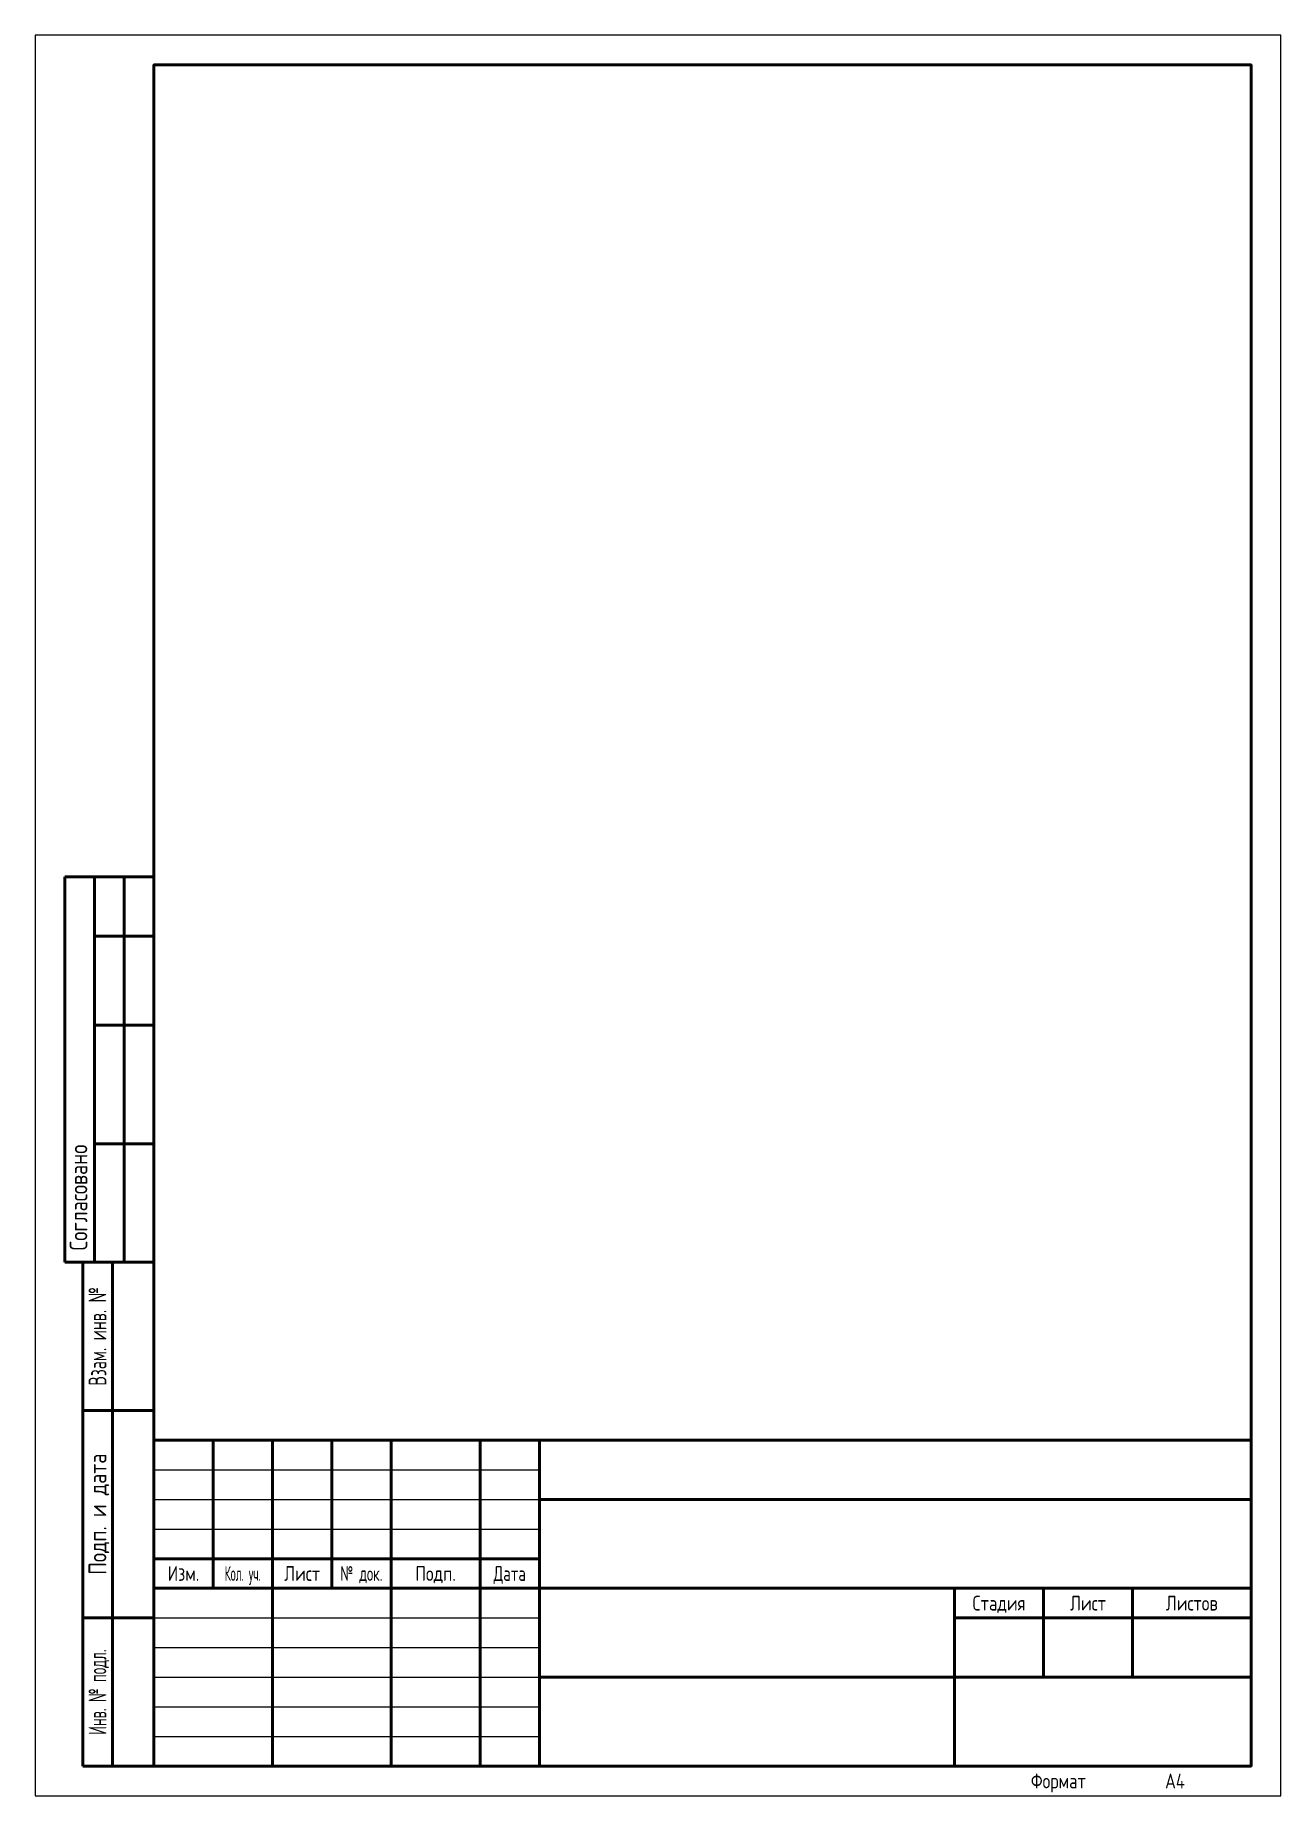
# Paper-space layout 'A4' of a CAD drawing. Header units: millimetres. Extents: x 0 to 210, y 0 to 297.
import ezdxf
from ezdxf.enums import TextEntityAlignment as Align

# ---------------------------------------------------------------- set-up
doc = ezdxf.new("R2010")
doc.units = ezdxf.units.MM
doc.styles.add('ГОСТ 2.304', font='CS_Gost2304.shx')

# ---------------------------------------------------------------- blocks, each defined once
blk = doc.blocks.new('Формат СПДС А4')
at = {"linetype": 'Continuous', "lineweight": 50}
for p, q in [((5, 90), (5, 155)), ((20, 155), (5, 155)), ((10, 90), (10, 155)), ((15, 90), (15, 155)), ((10, 145), (20, 145)), ((10, 130), (20, 130)), ((10, 110), (20, 110)), ((5, 90), (20, 90)), ((8, 5), (8, 90)), ((13, 5), (13, 90)), ((8, 65), (20, 65)), ((20, 60), (205, 60)), ((30, 60), (30, 35)), ((40, 60), (40, 5)), ((50, 60), (50, 35)), ((60, 60), (60, 5)), ((75, 60), (75, 5)), ((85, 5), (85, 60)), ((85, 50), (205, 50)), ((20, 40), (85, 40)), ((20, 35), (205, 35)), ((155, 5), (155, 35)), ((155, 35), (155, 5)), ((170, 35), (170, 20)), ((185, 35), (185, 20)), ((8, 30), (20, 30)), ((155, 30), (205, 30)), ((85, 20), (205, 20)), ((20, 5), (8, 5))]:
    blk.add_line(p, q, dxfattribs=at)
at = {"linetype": 'Continuous', "lineweight": 25}
for p, q in [((20, 55), (85, 55)), ((20, 50), (85, 50)), ((20, 45), (85, 45)), ((20, 30), (85, 30)), ((20, 25), (85, 25)), ((20, 20), (85, 20)), ((20, 15), (85, 15)), ((20, 10), (85, 10))]:
    blk.add_line(p, q, dxfattribs=at)
at = {"ltscale": 100}
blk.add_lwpolyline([(0, 0), (210, 0), (210, 297), (0, 297)], close=True, dxfattribs=at)
at = {"lineweight": 50, "ltscale": 100}
blk.add_lwpolyline([(20, 5), (205, 5), (205, 292), (20, 292)], close=True, dxfattribs=at)
at = {"linetype": 'Continuous', "lineweight": 25, "style": 'ГОСТ 2.304'}
blk.add_text('Согласовано', height=3, rotation=90, dxfattribs=at).set_placement((8.79, 92))
for s, width, p in [('Взам. инв. №', 0.8, (10.5, 77.5)), ('Инв. № подл.', 0.7, (10.5, 17.5))]:
    blk.add_text(s, height=3, rotation=90, dxfattribs=dict(at, width=width)).set_placement(p, align=Align.MIDDLE_CENTER)
blk.add_text('Подп. и дата', height=3, rotation=90, dxfattribs=at).set_placement((10.5, 47.5), align=Align.MIDDLE_CENTER)
for s, p in [('Изм.', (25, 37.5)), ('Лист', (45, 37.5)), ('Подп.', (67.5, 37.5)), ('Стадия', (162.5, 32.5)), ('Лист', (177.5, 32.5)), ('Листов', (195, 32.5))]:
    blk.add_text(s, height=2.5, dxfattribs=at).set_placement(p, align=Align.MIDDLE_CENTER)
for s, width, p in [('Кол. уч.', 0.65, (35, 37.5)), ('№ док.', 0.8, (55, 37.5)), ('Дата', 0.9, (80, 37.5))]:
    blk.add_text(s, height=2.5, dxfattribs=dict(at, width=width)).set_placement(p, align=Align.MIDDLE_CENTER)
at = {"linetype": 'Continuous', "lineweight": 25, "ltscale": 100, "style": 'ГОСТ 2.304'}
blk.add_text('Формат', height=2.5, dxfattribs=at).set_placement((172.5, 1.25), align=Align.CENTER)
blk.add_text('A4', height=2.5, dxfattribs=at).set_placement((190.5, 1.25))

psp = doc.layouts.new('A4')

# ---------------------------------------------------------------- block references
psp.add_blockref('Формат СПДС А4', (0, 0))

doc.saveas('drawing.dxf')
